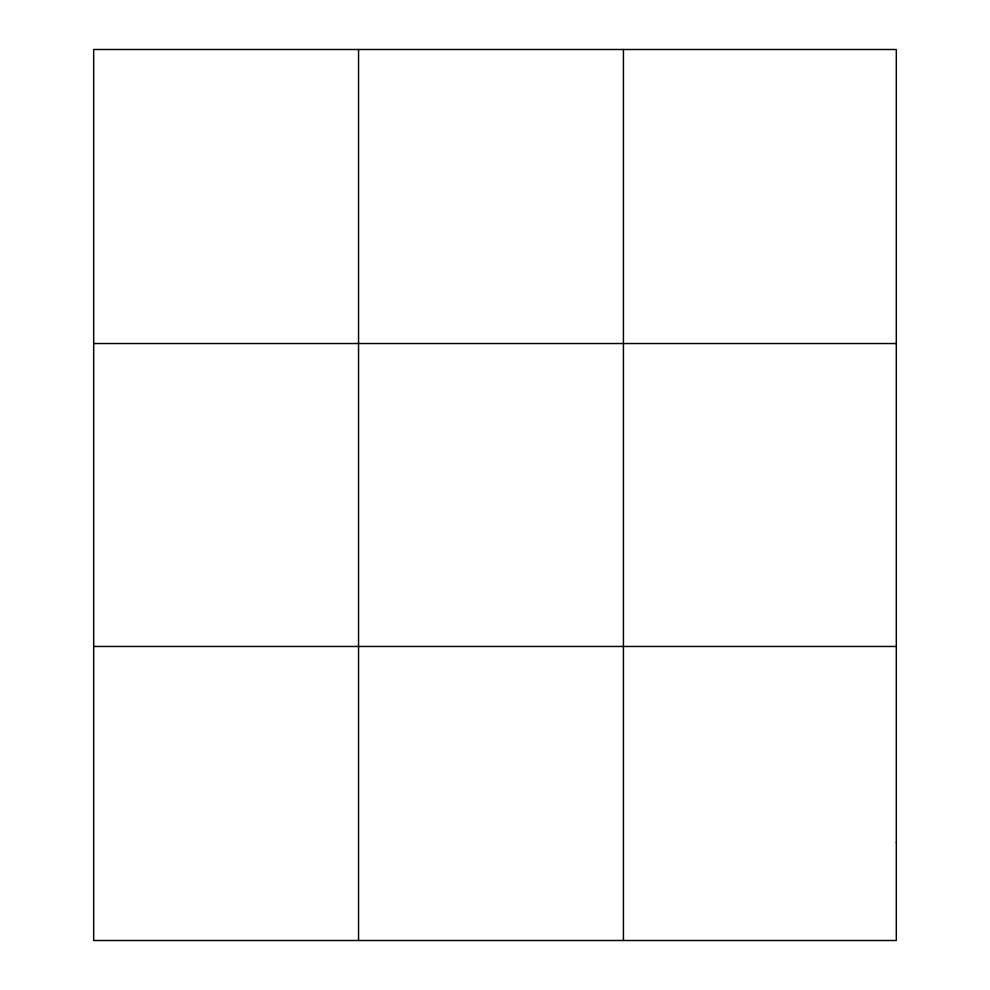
<?xml version="1.0" encoding="UTF-8"?>
<svg xmlns="http://www.w3.org/2000/svg" width="990" height="990" viewBox="0 0 990 990"><rect width="100%" height="100%" fill="white"/><g stroke="black" fill="none" stroke-linecap="round" stroke-linejoin="round"><path stroke-width="1.49" d="M358.553 49.5L358.553 940.5M623.428 49.5L623.428 940.5M93.679 343.53L896.321 343.53M93.679 646.47L896.321 646.47M896.321 842.49L896.321 940.5L93.679 940.5L93.679 49.5L896.321 49.5L896.321 842.49"/></g></svg>
